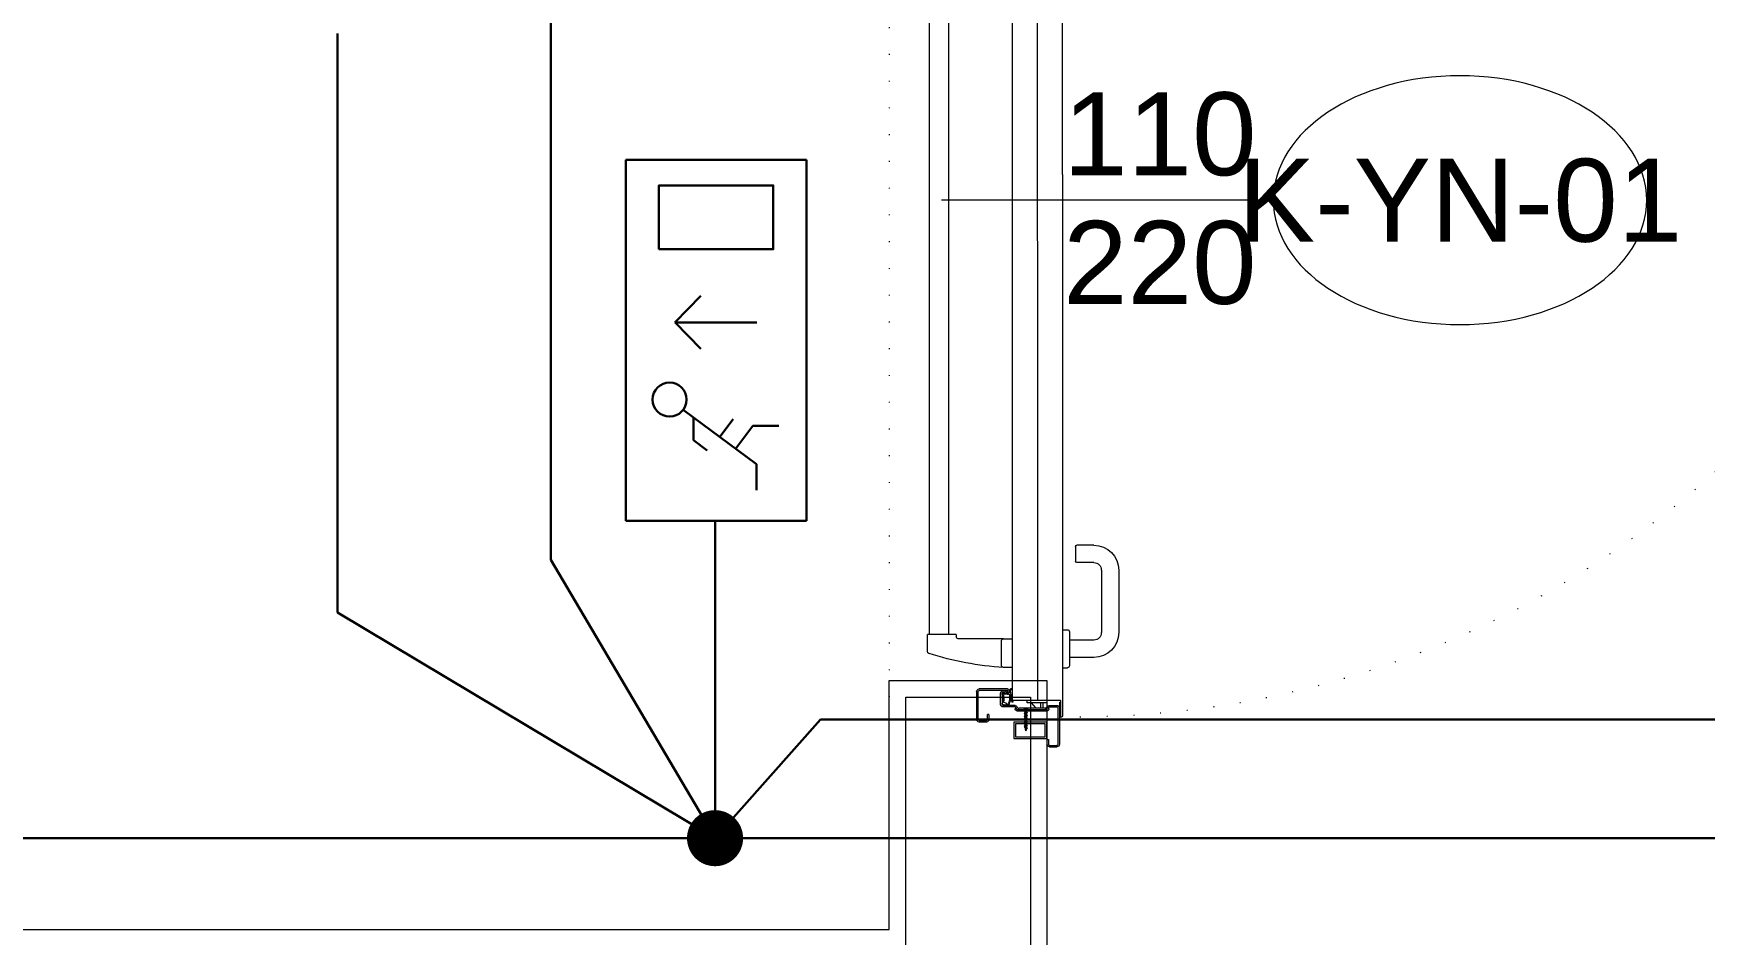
# Model space of a CAD drawing. Extents: x -2012 to 34975, y -1043 to 8321.
# Drawn here: x 3280.7 to 3482.1, y 353.9 to 462.5 of the extents above; entities that cross this region are included whole.
import ezdxf
from ezdxf.enums import TextEntityAlignment as Align

# ---------------------------------------------------------------- set-up
doc = ezdxf.new("R2010")
doc.units = 0
doc.header["$LTSCALE"] = 25
doc.linetypes.add('DOT2', pattern=[0.125, 0, -0.125])
doc.layers.get('0').update_dxf_attribs({"color": 9, "lineweight": 9})
for name, color, linetype, lineweight in [('00', 9, 'Continuous', 9), ('07', 9, 'Continuous', 9), ('14', 9, 'Continuous', 9), ('22', 8, 'Continuous', 9), ('E-1x8 W ACİL ÇIKIŞ ARMATÜRÜ (TİP2)', 7, 'Continuous', 30), ('E-KABLO', 7, 'Continuous', 30), ('E-YUKARI ÇIKAN HAT', 7, 'Continuous', 30)]:
    doc.layers.add(name, color=color, linetype=linetype, lineweight=lineweight)
doc.styles.add('Arial', font='arial.ttf', dxfattribs={"height": 2.5})

# ---------------------------------------------------------------- blocks, each defined once
blk = doc.blocks.new('p-yng-01')
at = {"ltscale": 2}
for p, q in [((12.53, 12.21), (107.47, 12.21)), ((109.51, 12.39), (107.47, 12.39)), ((107.47, 8.93), (107.47, 12.39)), ((12.53, 9.87), (107.47, 9.87)), ((107.47, 8.93), (107.72, 8.93)), ((107.96, 3.24), (107.96, 8.69)), ((107.96, 3.24), (107.96, 2.19)), ((111.18, 3.49), (108.21, 3.49)), ((111.43, 2.19), (111.43, 3.24)), ((106.87, -3.86), (106.87, -4.46)), ((111.46, -3.86), (111.46, -4.46)), ((96.69, -7.65), (96.69, -5.6)), ((96.84, -5.45), (98.63, -5.45)), ((98.78, -7.65), (98.78, -5.6)), ((107.12, -4.7), (111.21, -4.7)), ((108.12, -7.65), (108.12, -4.7)), ((110.22, -7.65), (110.22, -4.7)), ((99.68, -8.55), (107.22, -8.55)), ((99.68, -10.64), (107.22, -10.64))]:
    blk.add_line(p, q, dxfattribs=at)
at = {"linetype": 'Continuous'}
for p, q in [((114.01, 2.77), (114.01, 6.17)), ((114.19, 2.77), (114.19, 6.17)), ((114.32, 6.48), (117.69, 6.48)), ((117.69, 6.3), (114.32, 6.3)), ((117.82, 6.17), (117.82, 5.3)), ((118, 5.3), (118, 6.17)), ((117.69, 5.17), (117.1, 5.17)), ((117.1, 4.99), (117.1, 5.17)), ((117.1, 4.99), (117.69, 4.99)), ((4.69, 2.19), (52, 2.19)), ((52, 2.19), (115.31, 2.19)), ((114.22, 2.53), (113.96, 2.33)), ((114.23, 2.42), (114.02, 2.25)), ((114.25, 3.19), (114.37, 2.79)), ((114.42, 3.24), (114.54, 2.85)), ((114.65, 3.4), (114.44, 3.32)), ((114.45, 3.27), (114.54, 3.27)), ((115.88, 3.59), (114.55, 3.59)), ((114.55, 3.41), (115.88, 3.41)), ((114.55, 3.23), (114.55, 3.23)), ((114.67, 2.76), (114.66, 3.2)), ((115.54, 2.12), (115.17, 2.36)), ((115.35, 2.36), (115.59, 2.2)), ((115.41, -3.61), (115.41, 2.09)), ((115.71, 2.92), (115.64, 3.22)), ((115.88, 2.8), (115.71, 2.91)), ((115.96, 3.31), (115.82, 3.39)), ((115.99, 2.75), (115.92, 2.85)), ((116, 1.85), (116, 3.29)), ((116.18, 1.85), (116.18, 3.29)), ((115.7, 0.4), (115.41, 0.4)), ((115.7, -2), (115.7, 0.4)), ((116.3, 1.78), (116.33, 1.79)), ((116.32, -1.86), (116.32, 1.45)), ((116.32, 1.45), (116.52, 1.45)), ((116.41, 1.63), (116.38, 1.62)), ((116.52, -1.98), (116.52, 1.56)), ((116.7, -1.95), (116.7, 1.56)), ((115.41, -2), (115.7, -2)), ((115.7, -0.1), (116.32, -0.67)), ((115.7, -1.2), (116.32, -1.2)), ((115.7, -1.5), (116.32, -1.5)), ((116.52, -1.86), (116.32, -1.86)), ((116.7, -1.95), (116.7, -1.98)), ((120.1, -2), (120.1, -2.18)), ((52, -3.86), (3, -3.86)), ((52, -3.86), (117.3, -3.86)), ((117.4, -3.66), (115.46, -3.66)), ((117.3, -3.56), (115.6, -3.56)), ((115.6, -3.56), (115.6, -3.66)), ((116, -2.26), (116, -3.2)), ((116.18, -2.26), (116.18, -3.2)), ((116.3, -2.19), (116.33, -2.2)), ((116.3, -3.32), (120.69, -3.32)), ((116.3, -3.5), (120.69, -3.5)), ((116.41, -2.04), (116.38, -2.03)), ((117.4, -3.76), (117.4, -3.66)), ((120.1, -2.18), (120.69, -2.18)), ((120.81, -2.3), (120.81, -3.2)), ((120.99, -2.3), (120.99, -3.2))]:
    blk.add_line(p, q, dxfattribs=at)
for p, q in [((114.9, 3.41), (115.53, 3.41)), ((116.32, 0.57), (116.32, 0.79)), ((116.32, 0.51), (116.32, 0.3)), ((116.41, 0.63), (116.45, 0.63)), ((116.41, 0.45), (116.45, 0.45)), ((116.46, 0.63), (116.54, 0.63)), ((116.55, 0.63), (116.63, 0.63)), ((116.64, 0.63), (116.72, 0.63)), ((116.73, 0.63), (118.88, 0.63)), ((116.73, 0.63), (118.88, 0.63)), ((116.73, 0.63), (116.81, 0.63)), ((116.82, 0.63), (116.9, 0.63)), ((116.91, 0.63), (116.99, 0.63)), ((117, 0.63), (117.08, 0.63)), ((117.09, 0.63), (117.17, 0.63)), ((117.18, 0.63), (117.26, 0.63)), ((117.27, 0.63), (117.35, 0.63)), ((117.36, 0.63), (117.44, 0.63)), ((117.36, 0.63), (117.44, 0.63)), ((117.4, 0.63), (117.44, 0.63)), ((117.4, 0.63), (117.44, 0.63)), ((117.4, 0.45), (117.44, 0.45)), ((117.4, 0.45), (117.44, 0.45)), ((117.45, 0.63), (117.53, 0.63)), ((117.45, 0.63), (117.53, 0.63)), ((117.54, 0.63), (117.62, 0.63)), ((117.54, 0.63), (117.62, 0.63)), ((117.63, 0.63), (117.71, 0.63)), ((117.63, 0.63), (117.71, 0.63)), ((117.72, 0.63), (117.8, 0.63)), ((117.72, 0.63), (117.8, 0.63)), ((117.81, 0.63), (117.89, 0.63)), ((117.81, 0.63), (117.89, 0.63)), ((117.9, 0.63), (117.98, 0.63)), ((117.9, 0.63), (117.98, 0.63)), ((117.99, 0.63), (118.07, 0.63)), ((117.99, 0.63), (118.07, 0.63)), ((118.08, 0.63), (118.16, 0.63)), ((118.08, 0.63), (118.16, 0.63)), ((118.17, 0.63), (118.25, 0.63)), ((118.17, 0.63), (118.25, 0.63)), ((118.26, 0.63), (118.34, 0.63)), ((118.26, 0.63), (118.34, 0.63)), ((118.35, 0.63), (118.43, 0.63)), ((118.35, 0.63), (118.43, 0.63)), ((118.44, 0.63), (118.52, 0.63)), ((118.44, 0.63), (118.52, 0.63)), ((118.53, 0.63), (118.61, 0.63)), ((118.53, 0.63), (118.61, 0.63)), ((118.62, 0.63), (118.7, 0.63)), ((118.62, 0.63), (118.7, 0.63)), ((118.71, 0.63), (118.79, 0.63)), ((118.71, 0.63), (118.79, 0.63))]:
    blk.add_line(p, q)
at = {"ltscale": 15}
for p, q in [((116.32, 0.57), (116.36, 0.57)), ((116.32, 0.51), (116.36, 0.51)), ((116.35, 0.8), (116.41, 0.63)), ((116.35, 0.29), (116.41, 0.45)), ((116.6, 0.38), (116.41, 0.71)), ((116.61, 0.38), (116.42, 0.71)), ((116.44, 0.63), (116.43, 0.66)), ((116.55, 0.45), (116.45, 0.45)), ((116.69, 0.38), (116.5, 0.71)), ((116.7, 0.38), (116.51, 0.71)), ((116.53, 0.63), (116.52, 0.66)), ((116.64, 0.45), (116.57, 0.45)), ((116.78, 0.38), (116.59, 0.71)), ((116.61, 0.38), (116.59, 0.45)), ((116.79, 0.38), (116.6, 0.71)), ((116.62, 0.63), (116.61, 0.66)), ((116.73, 0.45), (116.66, 0.45)), ((116.87, 0.38), (116.68, 0.71)), ((116.7, 0.38), (116.68, 0.45)), ((116.88, 0.38), (116.69, 0.71)), ((116.71, 0.63), (116.7, 0.66)), ((116.82, 0.45), (116.75, 0.45)), ((116.96, 0.38), (116.77, 0.71)), ((116.79, 0.38), (116.77, 0.45)), ((116.97, 0.38), (116.78, 0.71)), ((116.8, 0.63), (116.79, 0.66)), ((116.84, 0.45), (118.88, 0.45)), ((116.84, 0.45), (118.88, 0.45)), ((116.91, 0.45), (116.84, 0.45)), ((117.05, 0.38), (116.86, 0.71)), ((116.88, 0.38), (116.86, 0.45)), ((117.06, 0.38), (116.87, 0.71)), ((116.89, 0.63), (116.88, 0.66)), ((117, 0.45), (116.93, 0.45)), ((117.14, 0.38), (116.95, 0.71)), ((116.97, 0.38), (116.95, 0.45)), ((117.15, 0.38), (116.96, 0.71)), ((116.98, 0.63), (116.97, 0.66)), ((117.09, 0.45), (117.02, 0.45)), ((117.23, 0.38), (117.04, 0.71)), ((117.06, 0.38), (117.04, 0.45)), ((117.24, 0.38), (117.05, 0.71)), ((117.07, 0.63), (117.06, 0.66)), ((117.18, 0.45), (117.11, 0.45)), ((117.32, 0.38), (117.13, 0.71)), ((117.15, 0.38), (117.13, 0.45)), ((117.33, 0.38), (117.14, 0.71)), ((117.16, 0.63), (117.15, 0.66)), ((117.27, 0.45), (117.2, 0.45)), ((117.41, 0.38), (117.22, 0.71)), ((117.41, 0.38), (117.22, 0.71)), ((117.24, 0.38), (117.22, 0.45)), ((117.42, 0.38), (117.23, 0.71)), ((117.42, 0.38), (117.23, 0.71)), ((117.25, 0.63), (117.24, 0.66)), ((117.36, 0.45), (117.29, 0.45)), ((117.5, 0.38), (117.31, 0.71)), ((117.5, 0.38), (117.31, 0.71)), ((117.33, 0.38), (117.31, 0.45)), ((117.51, 0.38), (117.32, 0.71)), ((117.51, 0.38), (117.32, 0.71)), ((117.34, 0.63), (117.33, 0.66)), ((117.45, 0.45), (117.38, 0.45)), ((117.45, 0.45), (117.38, 0.45)), ((117.59, 0.38), (117.4, 0.71)), ((117.59, 0.38), (117.4, 0.71)), ((117.59, 0.38), (117.4, 0.71)), ((117.59, 0.38), (117.4, 0.71)), ((117.42, 0.38), (117.4, 0.45)), ((117.42, 0.38), (117.4, 0.45)), ((117.6, 0.38), (117.41, 0.71)), ((117.6, 0.38), (117.41, 0.71)), ((117.6, 0.38), (117.41, 0.71)), ((117.6, 0.38), (117.41, 0.71)), ((117.43, 0.63), (117.42, 0.66)), ((117.43, 0.63), (117.42, 0.66)), ((117.43, 0.63), (117.42, 0.66)), ((117.43, 0.63), (117.42, 0.66)), ((117.54, 0.45), (117.44, 0.45)), ((117.54, 0.45), (117.44, 0.45)), ((117.54, 0.45), (117.47, 0.45)), ((117.54, 0.45), (117.47, 0.45)), ((117.68, 0.38), (117.49, 0.71)), ((117.68, 0.38), (117.49, 0.71)), ((117.51, 0.38), (117.49, 0.45)), ((117.51, 0.38), (117.49, 0.45)), ((117.69, 0.38), (117.5, 0.71)), ((117.69, 0.38), (117.5, 0.71)), ((117.52, 0.63), (117.51, 0.66)), ((117.52, 0.63), (117.51, 0.66)), ((117.63, 0.45), (117.56, 0.45)), ((117.63, 0.45), (117.56, 0.45)), ((117.77, 0.38), (117.58, 0.71)), ((117.77, 0.38), (117.58, 0.71)), ((117.6, 0.38), (117.58, 0.45)), ((117.6, 0.38), (117.58, 0.45)), ((117.6, 0.38), (117.58, 0.45)), ((117.6, 0.38), (117.58, 0.45)), ((117.78, 0.38), (117.59, 0.71)), ((117.78, 0.38), (117.59, 0.71)), ((117.61, 0.63), (117.6, 0.66)), ((117.61, 0.63), (117.6, 0.66)), ((117.72, 0.45), (117.65, 0.45)), ((117.72, 0.45), (117.65, 0.45)), ((117.86, 0.38), (117.67, 0.71)), ((117.86, 0.38), (117.67, 0.71)), ((117.69, 0.38), (117.67, 0.45)), ((117.69, 0.38), (117.67, 0.45)), ((117.87, 0.38), (117.68, 0.71)), ((117.87, 0.38), (117.68, 0.71)), ((117.7, 0.63), (117.69, 0.66)), ((117.7, 0.63), (117.69, 0.66)), ((117.81, 0.45), (117.74, 0.45)), ((117.81, 0.45), (117.74, 0.45)), ((117.95, 0.38), (117.76, 0.71)), ((117.95, 0.38), (117.76, 0.71)), ((117.78, 0.38), (117.76, 0.45)), ((117.78, 0.38), (117.76, 0.45)), ((117.96, 0.38), (117.77, 0.71)), ((117.96, 0.38), (117.77, 0.71)), ((117.79, 0.63), (117.78, 0.66)), ((117.79, 0.63), (117.78, 0.66)), ((117.9, 0.45), (117.83, 0.45)), ((117.9, 0.45), (117.83, 0.45)), ((118.04, 0.38), (117.85, 0.71)), ((118.04, 0.38), (117.85, 0.71)), ((117.87, 0.38), (117.85, 0.45)), ((117.87, 0.38), (117.85, 0.45)), ((118.05, 0.38), (117.86, 0.71)), ((118.05, 0.38), (117.86, 0.71)), ((117.88, 0.63), (117.87, 0.66)), ((117.88, 0.63), (117.87, 0.66)), ((117.99, 0.45), (117.92, 0.45)), ((117.99, 0.45), (117.92, 0.45)), ((118.13, 0.38), (117.94, 0.71)), ((118.13, 0.38), (117.94, 0.71)), ((117.96, 0.38), (117.94, 0.45)), ((117.96, 0.38), (117.94, 0.45)), ((118.14, 0.38), (117.95, 0.71)), ((118.14, 0.38), (117.95, 0.71)), ((117.97, 0.63), (117.96, 0.66)), ((117.97, 0.63), (117.96, 0.66)), ((118.08, 0.45), (118.01, 0.45)), ((118.08, 0.45), (118.01, 0.45)), ((118.22, 0.38), (118.03, 0.71)), ((118.22, 0.38), (118.03, 0.71)), ((118.05, 0.38), (118.03, 0.45)), ((118.05, 0.38), (118.03, 0.45)), ((118.23, 0.38), (118.04, 0.71)), ((118.23, 0.38), (118.04, 0.71)), ((118.06, 0.63), (118.05, 0.66)), ((118.06, 0.63), (118.05, 0.66)), ((118.17, 0.45), (118.1, 0.45)), ((118.17, 0.45), (118.1, 0.45)), ((118.31, 0.38), (118.12, 0.71)), ((118.31, 0.38), (118.12, 0.71)), ((118.14, 0.38), (118.12, 0.45)), ((118.14, 0.38), (118.12, 0.45)), ((118.32, 0.38), (118.13, 0.71)), ((118.32, 0.38), (118.13, 0.71)), ((118.15, 0.63), (118.14, 0.66)), ((118.15, 0.63), (118.14, 0.66)), ((118.26, 0.45), (118.19, 0.45)), ((118.26, 0.45), (118.19, 0.45)), ((118.4, 0.38), (118.21, 0.71)), ((118.4, 0.38), (118.21, 0.71)), ((118.23, 0.38), (118.21, 0.45)), ((118.23, 0.38), (118.21, 0.45)), ((118.41, 0.38), (118.22, 0.71)), ((118.41, 0.38), (118.22, 0.71)), ((118.24, 0.63), (118.23, 0.66)), ((118.24, 0.63), (118.23, 0.66)), ((118.35, 0.45), (118.28, 0.45)), ((118.35, 0.45), (118.28, 0.45)), ((118.49, 0.38), (118.3, 0.71)), ((118.49, 0.38), (118.3, 0.71)), ((118.32, 0.38), (118.3, 0.45)), ((118.32, 0.38), (118.3, 0.45)), ((118.5, 0.38), (118.31, 0.71)), ((118.5, 0.38), (118.31, 0.71)), ((118.33, 0.63), (118.32, 0.66)), ((118.33, 0.63), (118.32, 0.66)), ((118.44, 0.45), (118.37, 0.45)), ((118.44, 0.45), (118.37, 0.45)), ((118.58, 0.38), (118.39, 0.71)), ((118.58, 0.38), (118.39, 0.71)), ((118.58, 0.38), (118.39, 0.71)), ((118.58, 0.38), (118.39, 0.71)), ((118.41, 0.38), (118.39, 0.45)), ((118.41, 0.38), (118.39, 0.45)), ((118.59, 0.38), (118.4, 0.71)), ((118.59, 0.38), (118.4, 0.71)), ((118.59, 0.38), (118.4, 0.71)), ((118.59, 0.38), (118.4, 0.71)), ((118.42, 0.63), (118.41, 0.66)), ((118.42, 0.63), (118.41, 0.66)), ((118.42, 0.63), (118.41, 0.66)), ((118.42, 0.63), (118.41, 0.66)), ((118.53, 0.45), (118.46, 0.45)), ((118.53, 0.45), (118.46, 0.45)), ((118.53, 0.45), (118.46, 0.45)), ((118.53, 0.45), (118.46, 0.45)), ((118.67, 0.38), (118.48, 0.71)), ((118.67, 0.38), (118.48, 0.71)), ((118.5, 0.38), (118.48, 0.45)), ((118.5, 0.38), (118.48, 0.45)), ((118.68, 0.38), (118.49, 0.71)), ((118.68, 0.38), (118.49, 0.71)), ((118.51, 0.63), (118.5, 0.66)), ((118.51, 0.63), (118.5, 0.66)), ((118.62, 0.45), (118.55, 0.45)), ((118.62, 0.45), (118.55, 0.45)), ((118.76, 0.38), (118.57, 0.71)), ((118.76, 0.38), (118.57, 0.71)), ((118.59, 0.38), (118.57, 0.45)), ((118.59, 0.38), (118.57, 0.45)), ((118.59, 0.38), (118.57, 0.45)), ((118.59, 0.38), (118.57, 0.45)), ((118.77, 0.38), (118.58, 0.71)), ((118.77, 0.38), (118.58, 0.71)), ((118.6, 0.63), (118.59, 0.66)), ((118.6, 0.63), (118.59, 0.66)), ((118.71, 0.45), (118.64, 0.45)), ((118.71, 0.45), (118.64, 0.45)), ((118.85, 0.38), (118.66, 0.71)), ((118.85, 0.38), (118.66, 0.71)), ((118.68, 0.38), (118.66, 0.45)), ((118.68, 0.38), (118.66, 0.45)), ((118.86, 0.38), (118.67, 0.71)), ((118.86, 0.38), (118.67, 0.71)), ((118.69, 0.63), (118.68, 0.66)), ((118.69, 0.63), (118.68, 0.66)), ((118.8, 0.45), (118.73, 0.45)), ((118.8, 0.45), (118.73, 0.45)), ((118.77, 0.38), (118.75, 0.45)), ((118.77, 0.38), (118.75, 0.45)), ((118.89, 0.45), (118.82, 0.45)), ((118.89, 0.45), (118.82, 0.45)), ((118.86, 0.38), (118.84, 0.45)), ((118.86, 0.38), (118.84, 0.45)), ((118.88, 0.63), (118.88, 0.45)), ((118.88, 0.63), (119, 0.6)), ((118.88, 0.63), (118.88, 0.45)), ((118.88, 0.63), (119, 0.6)), ((119, 0.49), (118.88, 0.45)), ((119, 0.49), (118.88, 0.45)), ((119, 0.6), (119.05, 0.54)), ((119, 0.6), (119.05, 0.54)), ((119, 0.49), (119.05, 0.54)), ((119, 0.49), (119.05, 0.54))]:
    blk.add_line(p, q, dxfattribs=at)
at = {"linetype": 'DOT2'}
blk.add_lwpolyline([(2, 17), (118, 17)], dxfattribs=at)
for points in [[(118, -2), (118, 2), (120, 2), (120, -2)], [(118.2, -1.8), (118.2, 1.8), (119.8, 1.8), (119.8, -1.8)]]:
    blk.add_lwpolyline(points, close=True)
at = {"ltscale": 0.29}
blk.add_lwpolyline([(4.69, -0.83), (115.31, -0.84)], dxfattribs=at)
at = {"linetype": 'Continuous'}
blk.add_lwpolyline([(120.1, -2), (120.69, -2)], dxfattribs=at)
at = {"ltscale": 2}
for centre, radius, start, end in [((109.51, 12.15), 0.247, 17.6198, 90), ((74.27, 0.95), 37.22, 3.5277, 17.6198), ((107.72, 8.69), 0.247, 0, 90), ((108.21, 3.24), 0.247, 90, 180), ((111.18, 3.24), 0.247, 0, 90), ((96.84, -5.6), 0.15, 90, 180), ((98.63, -5.6), 0.15, 0, 90), ((107.12, -4.46), 0.249, 180, 270), ((111.21, -4.46), 0.249, 270, 0), ((99.68, -7.65), 2.99, 180, 270), ((99.68, -7.65), 0.898, 180, 270), ((107.22, -7.65), 2.99, 270, 0), ((107.22, -7.65), 0.898, 270, 0)]:
    blk.add_arc(centre, radius, start, end, dxfattribs=at)
at = {"linetype": 'Continuous'}
for centre, radius, start, end in [((114.32, 6.17), 0.309, 90, 180), ((114.32, 6.17), 0.13, 90, 180), ((117.69, 6.17), 0.309, 0, 90), ((117.69, 6.17), 0.13, 0, 90), ((117.69, 5.3), 0.309, 270, 0), ((117.69, 5.3), 0.13, 270, 0), ((113.99, 2.29), 0.0479, 127.7999, 307.799), ((114.28, 2.77), 0.274, 180, 17.1381), ((114.28, 2.77), 0.0948, 180, 17.135), ((114.24, 2.51), 0.0288, 75.9835, 127.802), ((114.26, 2.38), 0.0479, 77.0081, 128.1521), ((114.55, 3.28), 0.309, 90, 197.1401), ((114.3, 2.74), 0.216, 255.9716, 351.3211), ((114.91, 5.19), 2.83, 257.0027, 274.7984), ((114.55, 3.28), 0.13, 90, 197.1418), ((114.45, 3.3), 0.0223, 108.7437, 270.5768), ((114.88, 3), 0.405, 158.9385, 186.6378), ((114.53, 2.96), 0.0518, 190.2073, 220.1948), ((114.41, 2.86), 0.108, 8.7152, 40.191), ((114.68, 3.1), 0.183, 133.9397, 165.2815), ((113.72, 2.82), 0.796, 352.0768, 4.0277), ((114.54, 3.25), 0.0235, 319.4517, 89.2708), ((114.71, 2.59), 0.0767, 158.0376, 264.1708), ((114.26, 2.77), 0.403, 338.0363, 358.7061), ((114.71, 3.26), 0.153, 80.0535, 110.8261), ((114.72, 3.2), 0.0575, 78.927, 180.5589), ((114.95, 4.91), 2.41, 264.1712, 278.5473), ((115.17, 5.51), 2.3, 258.9216, 280.7583), ((115.23, 6.23), 2.87, 260.0535, 279.983), ((115.15, 2.33), 0.0383, 57.2978, 94.7896), ((115.08, 4.02), 1.51, 278.3106, 301.2851), ((115.31, 2.09), 0.0998, 0, 90), ((115.36, 2.37), 0.0192, 106.9479, 237.377), ((114.1, 6.49), 4.28, 286.9493, 295.3125), ((115.56, 2.16), 0.0479, 237.3001, 57.3001), ((115.61, 3.22), 0.0358, 12.7963, 100.7526), ((115.73, 2.93), 0.0188, 192.801, 227.5728), ((115.75, 3.27), 0.141, 59.6032, 99.9823), ((115.84, 2.77), 0.0479, 304.2545, 45.9802), ((115.88, 3.29), 0.299, 0, 90), ((115.88, 3.29), 0.12, 0, 90), ((115.91, 3.21), 0.0282, 122.7869, 202.9715), ((115.96, 3.23), 0.0871, 202.9715, 276.2403), ((116.32, 2.57), 0.784, 117.6065, 122.7746), ((115.94, 3.03), 0.0377, 100.8896, 191.8339), ((115.99, 3.04), 0.0905, 191.8362, 245.8024), ((115.94, 2.87), 0.0282, 99.2313, 206.2041), ((115.9, 3.22), 0.157, 280.8852, 300.6987), ((115.9, 2.71), 0.0959, 290.7866, 25.9631), ((115.95, 2.85), 0.049, 76.7573, 99.235), ((115.94, 3.29), 0.0235, 297.6046, 58.1171), ((115.87, 2.86), 0.133, 31.1222, 51.1373), ((115.96, 2.92), 0.0264, 271.0359, 352.6217), ((115.97, 3.12), 0.0312, 296.5742, 79.1214), ((115.97, 2.92), 0.0132, 352.6226, 31.1295), ((116.26, 1.85), 0.259, 180, 296.785), ((116.26, 1.85), 0.0798, 180, 296.7885), ((116.44, 1.56), 0.259, 0, 116.787), ((116.44, 1.56), 0.0798, 0, 116.7916), ((116.26, -2.26), 0.259, 63.215, 180), ((116.44, -1.97), 0.259, 243.211, 358.8975), ((116.44, -1.97), 0.0798, 243.2084, 356.4148), ((120.69, -2.3), 0.299, 0, 90), ((115.46, -3.61), 0.0499, 180, 270), ((116.3, -3.2), 0.299, 180, 270), ((116.26, -2.26), 0.0798, 63.2115, 180), ((116.3, -3.2), 0.12, 180, 270), ((117.3, -3.66), 0.0998, 0, 90), ((117.3, -3.76), 0.0998, 270, 0), ((120.69, -2.3), 0.12, 0, 90), ((120.69, -3.2), 0.12, 270, 0), ((120.69, -3.2), 0.299, 270, 0)]:
    blk.add_arc(centre, radius, start, end, dxfattribs=at)
at = {"ltscale": 15}
for centre, radius, start, end in [((116.34, 0.79), 0.015, 29.9136, 180), ((116.34, 0.3), 0.015, 180, 330.0864), ((116.36, 0.54), 0.0291, 270, 90), ((116.41, 0.71), 0.00583, 29.6796, 209.6796), ((116.5, 0.71), 0.00583, 29.6796, 209.6796), ((116.59, 0.71), 0.00583, 29.6796, 209.6796), ((116.6, 0.38), 0.00583, 209.6796, 29.6796), ((116.68, 0.71), 0.00583, 29.6796, 209.6796), ((116.69, 0.38), 0.00583, 209.6796, 29.6796), ((116.77, 0.71), 0.00583, 29.6796, 209.6796), ((116.78, 0.38), 0.00583, 209.6796, 29.6796), ((116.86, 0.71), 0.00583, 29.6796, 209.6796), ((116.87, 0.38), 0.00583, 209.6796, 29.6796), ((116.95, 0.71), 0.00583, 29.6796, 209.6796), ((116.96, 0.38), 0.00583, 209.6796, 29.6796), ((117.04, 0.71), 0.00583, 29.6796, 209.6796), ((117.05, 0.38), 0.00583, 209.6796, 29.6796), ((117.13, 0.71), 0.00583, 29.6796, 209.6796), ((117.14, 0.38), 0.00583, 209.6796, 29.6796), ((117.22, 0.71), 0.00583, 29.6796, 209.6796), ((117.23, 0.38), 0.00583, 209.6796, 29.6796), ((117.31, 0.71), 0.00583, 29.6796, 209.6796), ((117.32, 0.38), 0.00583, 209.6796, 29.6796), ((117.4, 0.71), 0.00583, 29.6796, 209.6796), ((117.4, 0.71), 0.00583, 29.6796, 209.6796), ((117.4, 0.71), 0.00583, 29.6796, 209.6796), ((117.4, 0.71), 0.00583, 29.6796, 209.6796), ((117.41, 0.38), 0.00583, 209.6796, 29.6796), ((117.41, 0.38), 0.00583, 209.6796, 29.6796), ((117.49, 0.71), 0.00583, 29.6796, 209.6796), ((117.49, 0.71), 0.00583, 29.6796, 209.6796), ((117.5, 0.38), 0.00583, 209.6796, 29.6796), ((117.5, 0.38), 0.00583, 209.6796, 29.6796), ((117.58, 0.71), 0.00583, 29.6796, 209.6796), ((117.58, 0.71), 0.00583, 29.6796, 209.6796), ((117.59, 0.38), 0.00583, 209.6796, 29.6796), ((117.59, 0.38), 0.00583, 209.6796, 29.6796), ((117.59, 0.38), 0.00583, 209.6796, 29.6796), ((117.59, 0.38), 0.00583, 209.6796, 29.6796), ((117.67, 0.71), 0.00583, 29.6796, 209.6796), ((117.67, 0.71), 0.00583, 29.6796, 209.6796), ((117.68, 0.38), 0.00583, 209.6796, 29.6796), ((117.68, 0.38), 0.00583, 209.6796, 29.6796), ((117.76, 0.71), 0.00583, 29.6796, 209.6796), ((117.76, 0.71), 0.00583, 29.6796, 209.6796), ((117.77, 0.38), 0.00583, 209.6796, 29.6796), ((117.77, 0.38), 0.00583, 209.6796, 29.6796), ((117.85, 0.71), 0.00583, 29.6796, 209.6796), ((117.85, 0.71), 0.00583, 29.6796, 209.6796), ((117.86, 0.38), 0.00583, 209.6796, 29.6796), ((117.86, 0.38), 0.00583, 209.6796, 29.6796), ((117.94, 0.71), 0.00583, 29.6796, 209.6796), ((117.94, 0.71), 0.00583, 29.6796, 209.6796), ((117.95, 0.38), 0.00583, 209.6796, 29.6796), ((117.95, 0.38), 0.00583, 209.6796, 29.6796), ((118.03, 0.71), 0.00583, 29.6796, 209.6796), ((118.03, 0.71), 0.00583, 29.6796, 209.6796), ((118.04, 0.38), 0.00583, 209.6796, 29.6796), ((118.04, 0.38), 0.00583, 209.6796, 29.6796), ((118.12, 0.71), 0.00583, 29.6796, 209.6796), ((118.12, 0.71), 0.00583, 29.6796, 209.6796), ((118.13, 0.38), 0.00583, 209.6796, 29.6796), ((118.13, 0.38), 0.00583, 209.6796, 29.6796), ((118.21, 0.71), 0.00583, 29.6796, 209.6796), ((118.21, 0.71), 0.00583, 29.6796, 209.6796), ((118.22, 0.38), 0.00583, 209.6796, 29.6796), ((118.22, 0.38), 0.00583, 209.6796, 29.6796), ((118.3, 0.71), 0.00583, 29.6796, 209.6796), ((118.3, 0.71), 0.00583, 29.6796, 209.6796), ((118.31, 0.38), 0.00583, 209.6796, 29.6796), ((118.31, 0.38), 0.00583, 209.6796, 29.6796), ((118.39, 0.71), 0.00583, 29.6796, 209.6796), ((118.39, 0.71), 0.00583, 29.6796, 209.6796), ((118.39, 0.71), 0.00583, 29.6796, 209.6796), ((118.39, 0.71), 0.00583, 29.6796, 209.6796), ((118.4, 0.38), 0.00583, 209.6796, 29.6796), ((118.4, 0.38), 0.00583, 209.6796, 29.6796), ((118.48, 0.71), 0.00583, 29.6796, 209.6796), ((118.48, 0.71), 0.00583, 29.6796, 209.6796), ((118.49, 0.38), 0.00583, 209.6796, 29.6796), ((118.49, 0.38), 0.00583, 209.6796, 29.6796), ((118.49, 0.38), 0.00583, 209.6796, 29.6796), ((118.49, 0.38), 0.00583, 209.6796, 29.6796), ((118.57, 0.71), 0.00583, 29.6796, 209.6796), ((118.57, 0.71), 0.00583, 29.6796, 209.6796), ((118.58, 0.38), 0.00583, 209.6796, 29.6796), ((118.58, 0.38), 0.00583, 209.6796, 29.6796), ((118.58, 0.38), 0.00583, 209.6796, 29.6796), ((118.58, 0.38), 0.00583, 209.6796, 29.6796), ((118.66, 0.71), 0.00583, 29.6796, 209.6796), ((118.66, 0.71), 0.00583, 29.6796, 209.6796), ((118.67, 0.38), 0.00583, 209.6796, 29.6796), ((118.67, 0.38), 0.00583, 209.6796, 29.6796), ((118.76, 0.38), 0.00583, 209.6796, 29.6796), ((118.76, 0.38), 0.00583, 209.6796, 29.6796), ((118.85, 0.38), 0.00583, 209.6796, 29.6796), ((118.85, 0.38), 0.00583, 209.6796, 29.6796), ((119.06, 0.78), 0.235, 217.8975, 265.639), ((119.06, 0.78), 0.235, 217.8975, 265.639), ((119.06, 0.31), 0.235, 94.361, 142.1025), ((119.06, 0.31), 0.235, 94.361, 142.1025)]:
    blk.add_arc(centre, radius, start, end, dxfattribs=at)
at = {"linetype": 'DOT2'}
blk.add_arc((2, -5.39), 115.41, 269.9997, 0.8132, dxfattribs=at)
blk = doc.blocks.new('0_doorno')
blk.add_lwpolyline([(4.5, 0), (12.5, 0)])
blk.add_ellipse((0, 0), major_axis=(-4.5, 0), ratio=0.666667)
at = {"style": 'Arial'}
blk.add_attdef('YUKSEKLIK', text='', height=2, dxfattribs=at).set_placement((5, 5.9), align=Align.TOP_LEFT)
blk.add_attdef('KAPINO', text='', height=1.4, dxfattribs=at).set_placement((-0.019, -0.035), align=Align.MIDDLE)
blk.add_attdef('GENISLIK', text='', height=2, dxfattribs=at).set_placement((5, -1.895), align=Align.BOTTOM_LEFT)
blk = doc.blocks.new('100_1x8 W ACİL ÇIKIŞ ARMATÜRÜ (TİP2)')
at = {"layer": 'E-1x8 W ACİL ÇIKIŞ ARMATÜRÜ (TİP2)', "color": 4}
for p, q in [((-3.4, 0), (-3.4, 3.4)), ((-3.4, 3.4), (3.4, 3.4)), ((3.4, 3.4), (3.4, 0)), ((3.4, 0), (-3.4, 0))]:
    blk.add_line(p, q, dxfattribs=at)
at = {"layer": 'E-1x8 W ACİL ÇIKIŞ ARMATÜRÜ (TİP2)', "color": 1}
for p, q in [((-1.305, 2.317), (-2.331, 0.937)), ((-0.16, 1.989), (0.335, 2.471)), ((0.34, 2.476), (0.34, 0.934)), ((0.34, 2.476), (0.84, 1.989)), ((-1.882, 2.125), (-2.072, 1.87)), ((-1.448, 2.125), (-1.882, 2.125)), ((-1.484, 1.378), (-1.818, 1.627)), ((-1.608, 1.01), (-2.039, 1.33)), ((-1.608, 1.01), (-1.608, 0.516)), ((-2.821, 0.937), (-2.331, 0.937))]:
    blk.add_line(p, q, dxfattribs=at)
blk.add_lwpolyline([(1.715, 2.777), (2.92, 2.777), (2.92, 0.623), (1.715, 0.623)], close=True, dxfattribs=at)
blk.add_circle((-1.115, 2.574), 0.32, dxfattribs=at)

msp = doc.modelspace()

# ---------------------------------------------------------------- linework, layer by layer
at = {"layer": '00'}
msp.add_lwpolyline([(3385.84, 382.5), (3400.84, 382.5), (3400.84, 332.5), (3470.84, 332.5), (3470.84, 312.5), (3400.84, 312.5), (3400.84, 352.5), (3385.84, 352.5)], close=True, dxfattribs=at)
at = {"layer": '14'}
msp.add_lwpolyline([(2800.84, 759.5), (2800.84, 759.5), (3472.84, 759.5), (3472.84, 740.5), (3402.84, 740.5), (3402.84, 490.5), (3383.84, 490.5), (3383.84, 620.5), (3383.84, 620.5), (3383.84, 620.5), (2852.84, 620.5), (2852.84, 354.5), (3383.84, 354.5), (3383.84, 354.5), (3383.84, 354.5), (3383.84, 384.5), (3402.84, 384.5), (3402.84, 334.5), (3472.84, 334.5), (3472.84, 316.5)], dxfattribs=at)
at = {"layer": 'E-KABLO', "color": 6}
for p, q in [((3343.06, 399.04), (3343.06, 591.02)), ((3317.34, 462.5), (3317.34, 392.7)), ((3362.84, 365.5), (3343.06, 399.04)), ((3362.84, 365.5), (3317.34, 392.7)), ((3362.84, 365.5), (3375.55, 379.8)), ((3375.55, 379.8), (3500.84, 379.8)), ((2860.8, 365.5), (3367.14, 365.5)), ((3362.84, 365.5), (3317.34, 365.5)), ((3362.84, 365.5), (3537.87, 365.5))]:
    msp.add_line(p, q, dxfattribs=at)
at = {"layer": 'E-KABLO', "color": 4}
msp.add_line((3362.84, 365.5), (3362.84, 403.74), dxfattribs=at)
at = {"layer": 'E-YUKARI ÇIKAN HAT', "color": 4, "linetype": 'Continuous', "const_width": 3.38}
msp.add_lwpolyline([(3361.15, 365.5, 1), (3364.53, 365.5, 1)], format="xyb", close=True, dxfattribs=at)

# ---------------------------------------------------------------- block references
at = {"layer": '07', "xscale": -1, "rotation": 90}
msp.add_blockref('p-yng-01', (3400.84, 497.5), dxfattribs=at)
at = {"layer": '22'}
ref = msp.add_blockref('0_doorno', (3452.61, 442.4), dxfattribs=dict(at, xscale=-5, yscale=5, zscale=5))
ref.add_attrib('KAPINO', 'K-YN-01', dxfattribs={"layer": '0', "height": 10, "style": 'Arial'}).set_placement((3452.61, 442.4), align=Align.MIDDLE)
ref.add_attrib('GENISLIK', '110', dxfattribs={"layer": '0', "height": 10, "style": 'Arial'}).set_placement((3404.79, 442.4), align=Align.BOTTOM_LEFT)
ref.add_attrib('YUKSEKLIK', '220', dxfattribs={"layer": '0', "height": 10, "style": 'Arial'}).set_placement((3404.79, 439.9), align=Align.TOP_LEFT)
at = {"layer": 'E-1x8 W ACİL ÇIKIŞ ARMATÜRÜ (TİP2)', "xscale": 6.4, "yscale": 6.4, "zscale": 6.4, "rotation": 90}
msp.add_blockref('100_1x8 W ACİL ÇIKIŞ ARMATÜRÜ (TİP2)', (3373.84, 425.5), dxfattribs=at)

doc.saveas('drawing.dxf')
